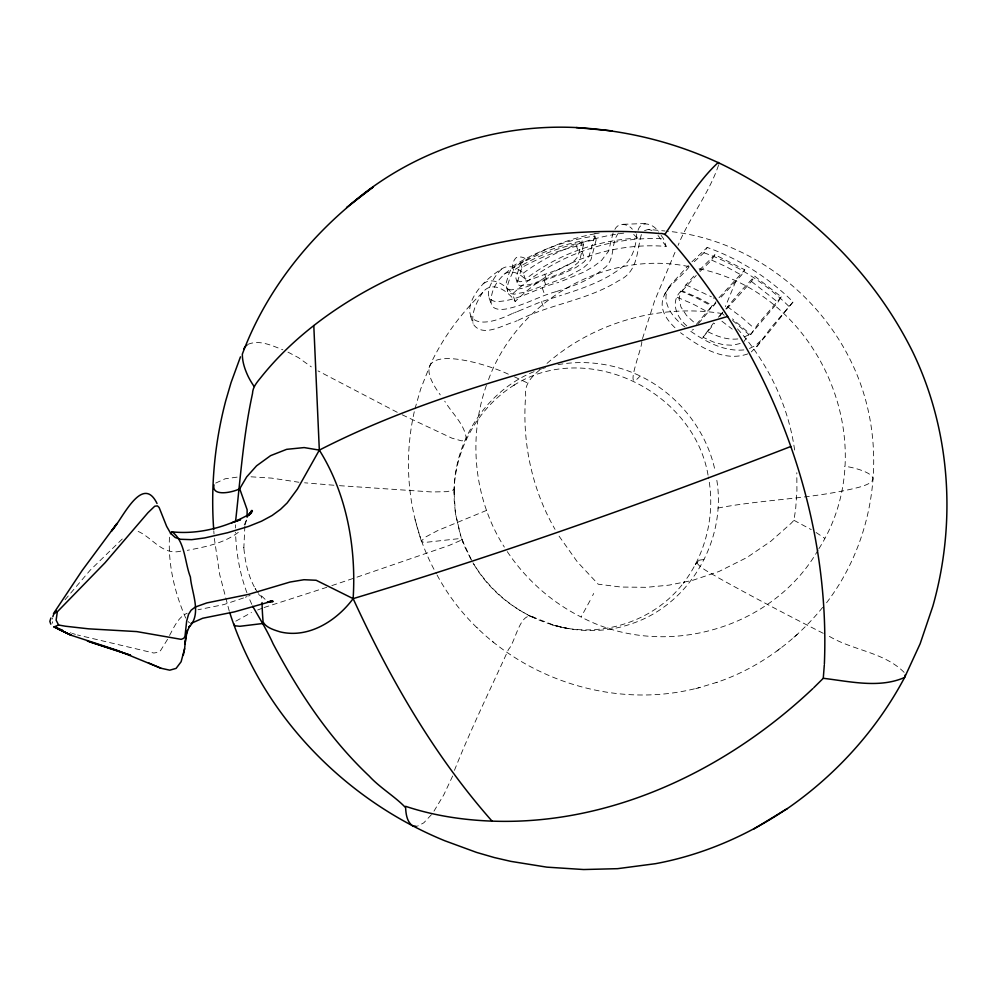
<?xml version="1.0" encoding="UTF-8"?>
<svg xmlns="http://www.w3.org/2000/svg" width="997" height="997" viewBox="0 0 997 997"><rect width="100%" height="100%" fill="white"/><g stroke="black" fill="none" stroke-linecap="round" stroke-linejoin="round"><path stroke-width="0.75" stroke-dasharray="4.99 3.74" d="M235.466 527.986L235.479 524.821M454.059 492.555L455.467 513.629L460.178 534.392M454.059 492.356C453.897 440.101 487.309 389.166 536.648 370.647M473.799 564.177C504.794 617.131 574.035 644.386 632.31 623.511C690.971 603.609 727.536 538.255 716.394 477.762M818.886 548.736C885.348 444.226 819.447 292.993 698.548 268.642M244.876 526.154L243.829 548.038L243.729 546.182C244.838 561.274 248.178 576.465 255.855 589.651L255.12 588.517L256.827 590.997M52.343 619.087L52.505 618.115M169.465 537.209C168.019 564.763 174.762 592.916 185.716 618.09M539.689 369.962C531.812 376.579 524.322 384.144 525.706 395.286C521.855 441.559 531.75 489.066 555.042 529.345M414.278 411.736C402.028 465.998 409.032 525.033 436.399 573.736M559.068 536.149L577.251 561.772L598.212 584.205L621.094 587.046L646.517 587.32L669.099 585.127L692.404 580.416L718.987 571.48L746.965 557.497L770.768 541.309L791.194 523.251L793.948 520.297L795.656 508.956L796.927 490.91L796.815 472.715M245.137 524.883L246.907 518.29M641.719 341.56C643.439 344.501 622.514 396.083 640.111 375.981C645.096 378.386 649.919 381.103 654.568 384.094C685.039 403.723 707.795 435.49 715.161 471.107M642.492 338.619L654.531 301.019L676.053 249.811M636.709 233.909C636.111 247.019 632.135 260.603 620.695 268.268C602.637 282.026 580.678 288.993 559.354 295.935M414.951 408.87L420.684 389.017L430.355 364.528C443.054 337.372 461.237 313.095 482.772 292.32C492.555 279.683 508.545 291.598 515.212 301.505C554.544 262.448 610.962 241.984 666.17 246.396L663.491 238.694L660.961 235.18M718.501 165.29C708.855 193.842 689.413 217.583 678.085 245.374M486.399 385.341C467.792 438.306 473.999 499.671 504.345 547.104M454.433 770.382C470.783 729.293 490.287 689.5 508.582 649.234C515.711 642.267 520.795 606.064 536.124 618.9L528.746 615.411L554.519 625.443L567.218 628.334L551.877 624.783C599.671 639.413 654.817 621.841 684.603 581.513L683.319 583.183C706.225 553.509 715.51 513.754 708.393 476.99M735.749 281.441L725.342 306.64M246.309 520.496L243.53 526.428M583.482 244.776L579.905 259.532L578.21 262.485L571.094 268.367L560.14 273.627L530.205 284.519L520.584 285.852L518.054 284.731L517.281 282.425L521.892 267.495C541.035 256.678 561.909 248.988 583.482 244.776L582.136 240.913C560.576 245.187 539.701 252.889 520.546 263.657L515.873 278.063L517.48 283.846M452.675 775.99L443.727 794.958L433.969 811.147M582.136 240.913L577.861 256.728L574.509 260.616L568.664 264.728L559.479 269.09L527.812 280.593L519.948 281.777L516.06 279.808M488.518 379.62C517.755 299.835 607.609 248.477 691.145 267.084M613.105 232.837L608.531 251.306L601.565 260.404L593.876 266.311L583.906 272.056L559.354 282.201M596.169 239.866L591.059 259.37L587.968 263.819L582.983 268.205L566.682 277.079L526.167 291.934L513.953 294.215L509.828 293.43L507.71 291.523L505.89 284.07L508.757 274.05L512.346 266.473C537.321 250.708 565.611 240.277 594.823 236.015L596.169 239.866C566.932 244.003 538.604 254.422 513.692 270.287C510.975 276.655 506.401 283.858 507.51 291.074M724.208 315.314L722.214 313.557L722.862 312.098M594.823 236.015L588.99 256.304L583.719 262.161L575.805 267.582L562.32 273.926L522.029 288.432L511.05 289.878L507.809 288.918L506.04 286.899M638.068 230.22C641.27 219.477 654.431 224.3 658.543 232.114M689.176 266.735C680.066 279.334 660.263 289.205 662.295 307.039C663.79 316.186 670.296 323.502 676.888 329.546M593.689 593.477L592.592 595.645M641.383 234.544C636.51 251.718 638.23 271.707 618.626 280.705C587.769 300.209 550.406 304.01 518.079 320.324M167.571 639.314L160.505 650.68L158 652.312L153.837 653.035L77.517 634.964M169.552 635.438C174.089 627.25 177.977 617.243 187.162 613.23M590.074 600.543L581.114 616.993C551.104 602.026 525.332 578.858 506.812 550.93M698.448 323.539L708.082 312.148L711.796 306.154L696.654 297.978L680.926 291.149L678.994 298.651L680.939 307.001L686.597 315.538L695.869 324.075M680.926 291.149C669.486 302.378 677.275 318.442 687.668 326.58M664.276 294.888L670.769 284.619L688.341 265.489M694.261 261.663L703.969 252.777L707.234 247.455C739.425 258.971 768.812 277.901 793.101 301.904C779.255 318.429 766.531 336.587 751.339 351.904M715.871 303.038L713.366 305.954L698.336 297.829L682.222 290.875L685.936 284.843L695.507 274.3M699.956 271.558L711.621 260.092L714.924 254.734L744.784 269.838L741.506 275.122L719.311 299.075M713.366 305.954L717.03 300.047M740.198 343.504L732.558 345.249L723.56 344.775L713.54 342.071L702.985 337.273L713.59 322.953M719.871 316.348L722.115 312.759L723.884 313.98M725.828 308.97L738.69 293.392L754.741 276.181L781.299 296.882L777.934 302.241L750.654 334.518L732.446 318.89M726.601 309.008L751.451 281.453L754.741 276.181M732.583 320.398L748.959 334.543L743.899 341.547M750.654 334.518L758.268 323.751L781.299 296.882M756.873 346.769L771.167 327.539L793.101 301.904M818.126 550.008C772.139 630.204 662.282 660.139 581.114 616.993M614.912 229.36C618.352 222.082 627.998 223.727 632.335 229.223M826.575 602.749C877.622 536.025 888.514 441.285 852.771 365.064C819.048 292.47 746.666 238.408 666.432 231.117M669.672 286.052C659.104 301.231 673.262 318.442 685.45 327.402M65.042 599.758L90.179 570.197L124.662 536.698M760.624 340.762L755.564 345.473L749.046 348.701M431.452 814.649L423.762 822.849L417.407 826.139M618.452 233.086C610.276 243.517 615.859 260.018 603.933 268.38C590.511 280.007 573.437 286.102 556.75 291.436M482.772 292.32C477.015 301.343 470.671 313.257 473.401 324.361C482.822 337.721 502.326 325.309 514.34 321.844M702.985 337.273L714.612 323.265M718.363 317.233L722.115 312.759M696.342 324.436L711.796 306.154M693.538 329.396L692.068 330.206M822.687 607.36C795.02 641.507 757.969 668.651 716.133 682.584M719.011 297.742L744.784 269.838M682.222 290.875L696.255 275.446M699.321 270.212L714.924 254.734M691.943 261.787L707.234 247.455M515.212 301.505L512.545 293.941C552.874 256.291 608.419 236.09 663.491 238.694M547.017 363.394C594.324 322.006 660.276 303.636 722.214 313.557M512.296 313.544C455.766 341.061 458.907 295.336 501.69 268.966C508.532 263.906 517.779 267.869 523.238 273.178L525.369 279.235C557.373 254.609 596.916 240.127 637.245 238.158L635.101 232.002M235.828 621.156L251.493 612.519M556.127 291.623C540.436 295.81 526.229 304.222 510.414 308.023C504.133 309.818 491.484 311.538 491.035 302.041C490.973 281.702 507.373 270.337 522.964 261.513C528.609 259.831 523.774 256.553 519.2 257.027C514.165 254.783 509.28 271.496 514.951 266.747C540.112 250.135 568.44 238.171 598.25 233.211M777.099 650.929L780.439 648.212M793.861 637.257L797.176 634.578M238.283 532.373C223.664 543.477 204.921 546.929 187.286 550.356M215.701 483.071L225.148 478.784L237.473 477.089M748.959 334.543L743.014 337.759M483.171 283.746C493.565 275.895 505.865 285.84 512.545 293.941M523.238 273.178C552.6 251.543 587.52 237.56 623.736 233.148M501.69 268.966C495.148 274.736 479.021 298.464 495.758 301.593C518.166 301.343 537.371 287.423 558.731 282.413M644.523 230.631L648.249 229.397L664.962 230.98M504.158 274.175C511.199 269.028 520.06 273.851 525.369 279.235M247.966 344.351C259.432 339.441 272.069 345.672 282.849 349.797M747.787 353.898C723.772 362.447 699.196 346.582 680.527 332.686M517.131 320.71L515.262 321.47M518.602 311.039L540.249 302.091L558.893 296.072M518.203 311.201L517.343 311.55M516.483 311.899L514.788 312.572M513.953 312.896L513.119 313.22M243.53 597.951L223.727 604.618L198.017 609.753M245.349 597.24L247.032 596.58M257.662 609.99L262.797 608.02M486.524 510.414L437.907 530.454L425.507 537.059L421.357 540.985L422.628 542.081L426.94 542.218L458.682 538.679L461.736 539.053L462.87 542.131L462.296 540.586M546.144 278.325L544.661 274.125M264.068 607.522L326.829 587.295M248.602 595.994L250.048 595.483M539.576 369.563L541.57 368.89M353.112 578.459L331.016 585.887M356.988 577.151L449.011 545.496L460.651 540.436L461.823 539.402L461.262 537.695M542.567 368.554L545.596 367.619M437.085 575.045C486.075 666.457 600.169 714.687 699.956 687.407M695.744 688.69L720.457 681.263M717.79 508.071C764.338 499.21 812.318 499.073 858.342 487.433C891.654 478.498 859.426 468.116 844.571 466.247M557.934 364.678C585.463 359.668 614.501 363.755 639.738 375.807M594.848 233.722L599.209 233.074M743.837 349.922C723.772 351.879 705.053 341.286 689.139 330.231M737.83 338.943C726.963 340.127 716.257 336.176 706.798 331.141M180.769 551.142C161.925 555.89 151.806 536.336 136.527 530.765M623.063 224.3L646.704 223.478M704.019 559.629C683.543 560.326 714.812 575.119 718.413 577.824C753.632 597.452 789.375 616.121 825.329 634.366M251.007 476.803L271.695 478.124L298.926 482.261M339.441 485.664L431.863 491.97L446.581 491.671L452.214 490.549L454.121 489.253C455.791 446.843 479.383 406.115 515.81 384.057L513.841 385.278C587.42 338.88 693.924 391.36 708.119 475.544M333.92 485.24L304.584 482.797M648.748 229.422L651.976 230.469M75.411 634.366L72.295 633.431M70.264 632.783L71.273 633.107M258.659 594.486L261.289 596.443L262.012 600.58M703.969 252.777C736.197 264.118 765.609 283.086 789.761 307.226M677.162 297.256L692.579 303.823L708.082 312.148M685.936 284.843L711.384 296.794M711.621 260.092L726.377 266.81L741.506 275.122M508.32 374.187C484.056 362.459 398.464 337.497 440.263 394.862M514.452 376.841L527.226 382.823M287.959 352.128L298.514 357.674L311.326 366.884M528.746 615.411L530.242 616.134C506.601 604.219 486.661 585.376 472.939 562.769M829.379 636.373C853.482 650.705 884.838 652.188 904.84 673.112M402.165 414.777L451.928 438.157L461.312 440.786L464.49 440.736L466.347 439.453C465.238 424.722 452.052 413.481 444.749 401.193M397.255 412.309L318.018 370.896M793.948 520.297L811.271 529.631M713.279 297.854L714.213 298.39M816.069 532.485L824.718 538.293M751.451 281.453L777.934 302.241M265.09 599.297L257.675 592.23M727.299 306.602L741.294 316.996L754.417 328.499M721.928 321.221L732.209 329.122M189.455 622.789L188.121 621.555M492.256 641.196L493.527 642.367M476.977 627.462L477.899 628.322M633.706 234.42L637.245 238.158M657.995 235.442L666.17 246.396M737.518 328.86C768.201 362.945 788.814 406.178 794.846 451.703M470.883 559.205L464.889 547.066L460.24 534.579M471.569 560.189L461.823 539.402L462.222 540.399M251.78 604.344L248.427 596.63M246.92 592.729C239.741 573.375 236.139 552.787 235.541 532.186M470.484 316.086L473.201 323.813L472.877 322.642M544.075 280.107L545.571 284.394M542.231 287.834L544.861 295.311M541.508 301.642L544.225 309.406M520.546 263.657L521.892 267.495M512.346 266.473L513.692 270.287M582.024 251.344L584.242 257.7M575.992 244.726L577.924 250.247M489.078 297.829L491.471 304.683M461.2 537.508L455.467 513.629L454.208 500.556L454.196 487.433M229.26 611.161L219.714 574.633L214.33 538.455M415.088 519.611L421.382 541.271M52.679 623.212L52.33 621.679M213.807 531.102L214.019 534.043M696.492 563.155L695.27 564.676L699.047 560.015L696.492 563.155"/><path stroke-width="1.5" d="M252.677 606.226C259.756 618.651 267.246 630.702 273.103 643.8C298.639 692.105 329.297 738.378 369.189 776.052C379.857 787.742 395.335 796.74 405.605 807.67C405.941 814.125 406.901 821.702 412.509 825.74M235.541 521.655C240.339 478.921 243.33 435.751 252.503 393.553C252.715 386.923 257.126 382.163 261.04 377.277C288.058 343.417 322.679 316.161 359.979 294.464C440.437 247.904 534.928 229.572 627.2 231.591C638.043 231.915 648.897 232.538 659.702 233.547C666.819 232.563 669.648 240.177 674.171 244.203C772.675 359.356 830.563 511.698 824.382 663.828M905.401 674.645L904.628 677.437C876.886 729.804 836.022 774.856 787.368 808.579L784.153 810.549C745.233 836.52 701.477 855.164 655.39 863.701L617.554 868.674L583.619 869.534L546.805 867.141L510.863 861.371L494.387 857.57L476.603 852.423L444.737 840.733C345.099 799.955 262.66 715.547 229.696 612.482M824.307 664.974L823.273 678.296L813.789 687.693M185.828 636.846L184.607 648.723L181.105 661.759L176.12 668.376L169.764 670.183L160.866 668.214L117.148 650.318L71.348 635.326L57.838 628.883M262.061 602.587C262.149 609.042 262.547 615.485 263.096 621.916C265.875 627.649 274.2 630.004 280.232 631.899C308.721 638.678 336.625 620.819 353.137 598.636C356.378 547.602 346.732 493.802 319.327 450.108L313.793 325.57M247.119 517.244L247.131 509.716L239.716 488.754L246.683 476.89L256.565 465.823L270.598 455.641L286.662 449.335L304.16 447.578L319.327 450.108C447.877 384.231 590.386 357.063 727.723 316.423M233.809 623.823L234.831 625.767L239.791 626.303L263.208 623.461M185.417 640.884L184.806 644.324L187.299 630.316M183.311 655.129L184.607 648.723M52.853 616.682L53.34 615.211M50.897 618.015L49.85 621.38L50.81 624.147M240.464 356.839L231.042 382.636L225.708 400.881C214.679 442.743 210.604 486.449 213.707 529.631M319.327 450.108L297.393 489.116L287.161 502.949L280.556 509.305L272.119 515.486L261.526 521.194L248.365 526.478L227.652 532.71L204.684 537.931L191.686 539.664L180.482 539.277L175.21 537.508L170.686 533.395L166.636 526.341L159.146 507.548L157.451 505.878L154.734 506.227L148.017 512.657L105.046 562.757L57.315 611.809L56.131 620.184L58.574 625.007L65.391 626.216L88.658 628.833L136.739 631.587L181.205 639.351L183.859 638.254L184.993 636.273L186.676 621.031L188.558 614.302L191.125 610.214L195.25 607.048L206.803 602.923L248.477 594.399L290.027 582.049L303.985 579.718L316.149 580.266L353.137 598.636C389.752 678.247 433.832 755.24 492.057 821.129C611.822 825.441 727.137 769.547 812.879 688.553M53.551 614.663L55.371 612.008M186.14 634.366L189.58 626.141L188.919 627.287C202.254 613.99 191.636 592.816 190.402 577.014C184.769 562.956 185.243 541.334 172.194 531.912M254.11 386.475C251.942 383.284 249.923 379.982 248.216 376.53C244.901 369.538 242.296 361.948 242.333 354.147C267.208 287.024 315.538 228.637 373.327 186.913L346.582 207.451M170.487 533.669L170.948 532.897M243.717 348.85L245.511 346.345M665.061 234.096C681.798 209.644 696.517 182.526 718.264 162.461L718.7 162.847C801.725 202.329 871.789 269.352 912.704 351.879C950.652 430.455 956.572 522.553 932.843 606.201L920.131 643.775L904.628 677.437C879.454 688.591 849.943 681.449 823.273 678.296M248.702 515.337L251.88 510.352L248.228 515.711M213.981 484.878C211.376 497.042 232.8 492.443 239.716 488.754M55.645 611.635L56.38 610.712M249.275 514.564L252.415 511.149L247.244 515.997L251.406 513.031C228.051 526.827 199.437 534.704 172.394 531.875M171.272 532.498L172.007 531.974M246.259 345.623L247.082 344.95M350.396 204.559C411.699 151.419 493.228 124.039 574.122 127.466L576.191 127.566C625.381 130.158 674.034 142.06 718.7 162.847L718.762 163.82M54.125 626.914L58.636 625.019M787.368 808.579L753.819 829.006M790.721 446.531C646.704 502.301 501.042 554.133 353.137 598.636M237.074 520.895L240.551 519.611L231.628 522.889M57.315 611.809L53.489 613.579L82.178 570.458L116.961 523.475L111.477 531.052C121.285 521.331 142.048 472.715 157.028 503.497M416.185 826.351L412.858 825.902M492.057 821.129C462.77 820.057 433.446 815.583 405.592 806.311M612.158 130.869L576.191 127.566M270.062 601.228L273.053 601.59L267.445 601.889L272.792 600.992L234.332 611.896L202.665 618.252L190.938 623.474M89.954 641.881L130.557 655.216L87.387 641.108M62.437 630.042L61.241 629.593M60.481 629.294L58.736 628.584M148.441 662.88L160.866 668.214M58.262 628.372L54.648 626.602M54.1 626.951L71.348 635.326L54.15 626.963"/></g></svg>
